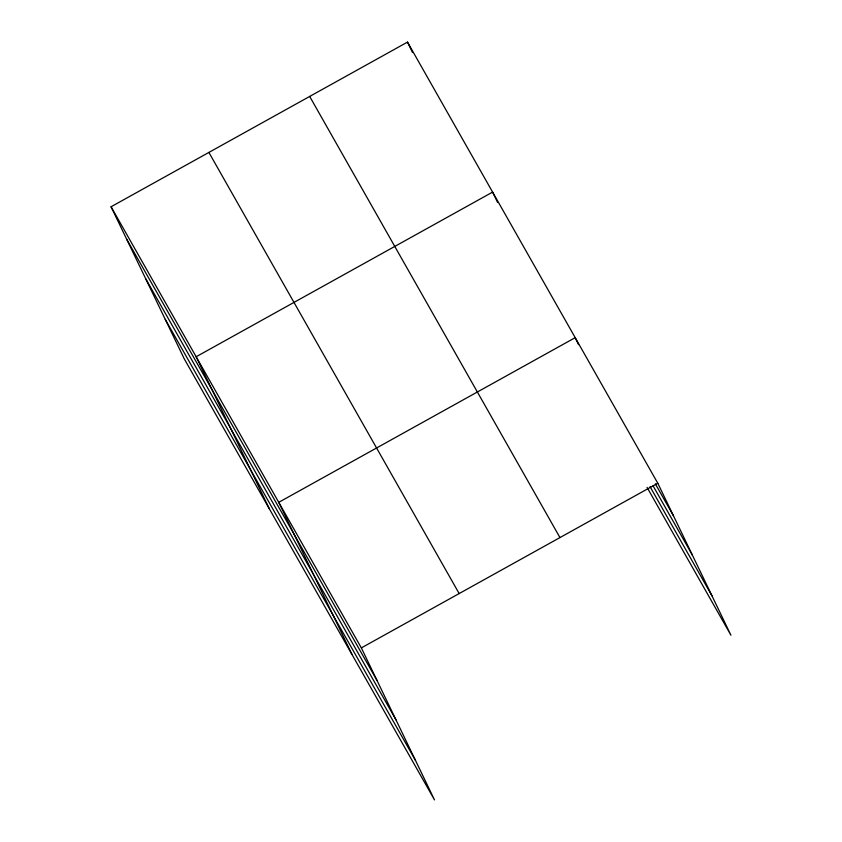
<?xml version="1.0" encoding="UTF-8"?>
<svg xmlns="http://www.w3.org/2000/svg" width="842" height="842" viewBox="0 0 842 842"><rect width="100%" height="100%" fill="white"/><g stroke="black" fill="none" stroke-linecap="round" stroke-linejoin="round"><path stroke-width="1.26" d="M111.06 206.764L361.344 647.898L434.493 799.9L184.209 358.766L111.06 206.764L407.507 42.1L657.791 483.234L730.94 635.236L647.056 487.392M361.344 647.898L657.791 483.234M655.36 483.887L673.421 515.725M653.045 485.792L692.408 555.162M650.013 486.623L711.964 595.799M309.677 96.441L559.962 537.575M208.89 152.423L459.164 593.557M126.7 239.254L376.974 680.389M145.677 278.691L395.961 719.826M165.232 319.328L415.516 760.463M578.549 344.62L575.191 337.663L278.744 502.327L351.903 654.329M497.633 202.533L492.602 192.092L196.154 356.745L269.314 508.747M407.507 42.1L412.538 52.541"/></g></svg>
